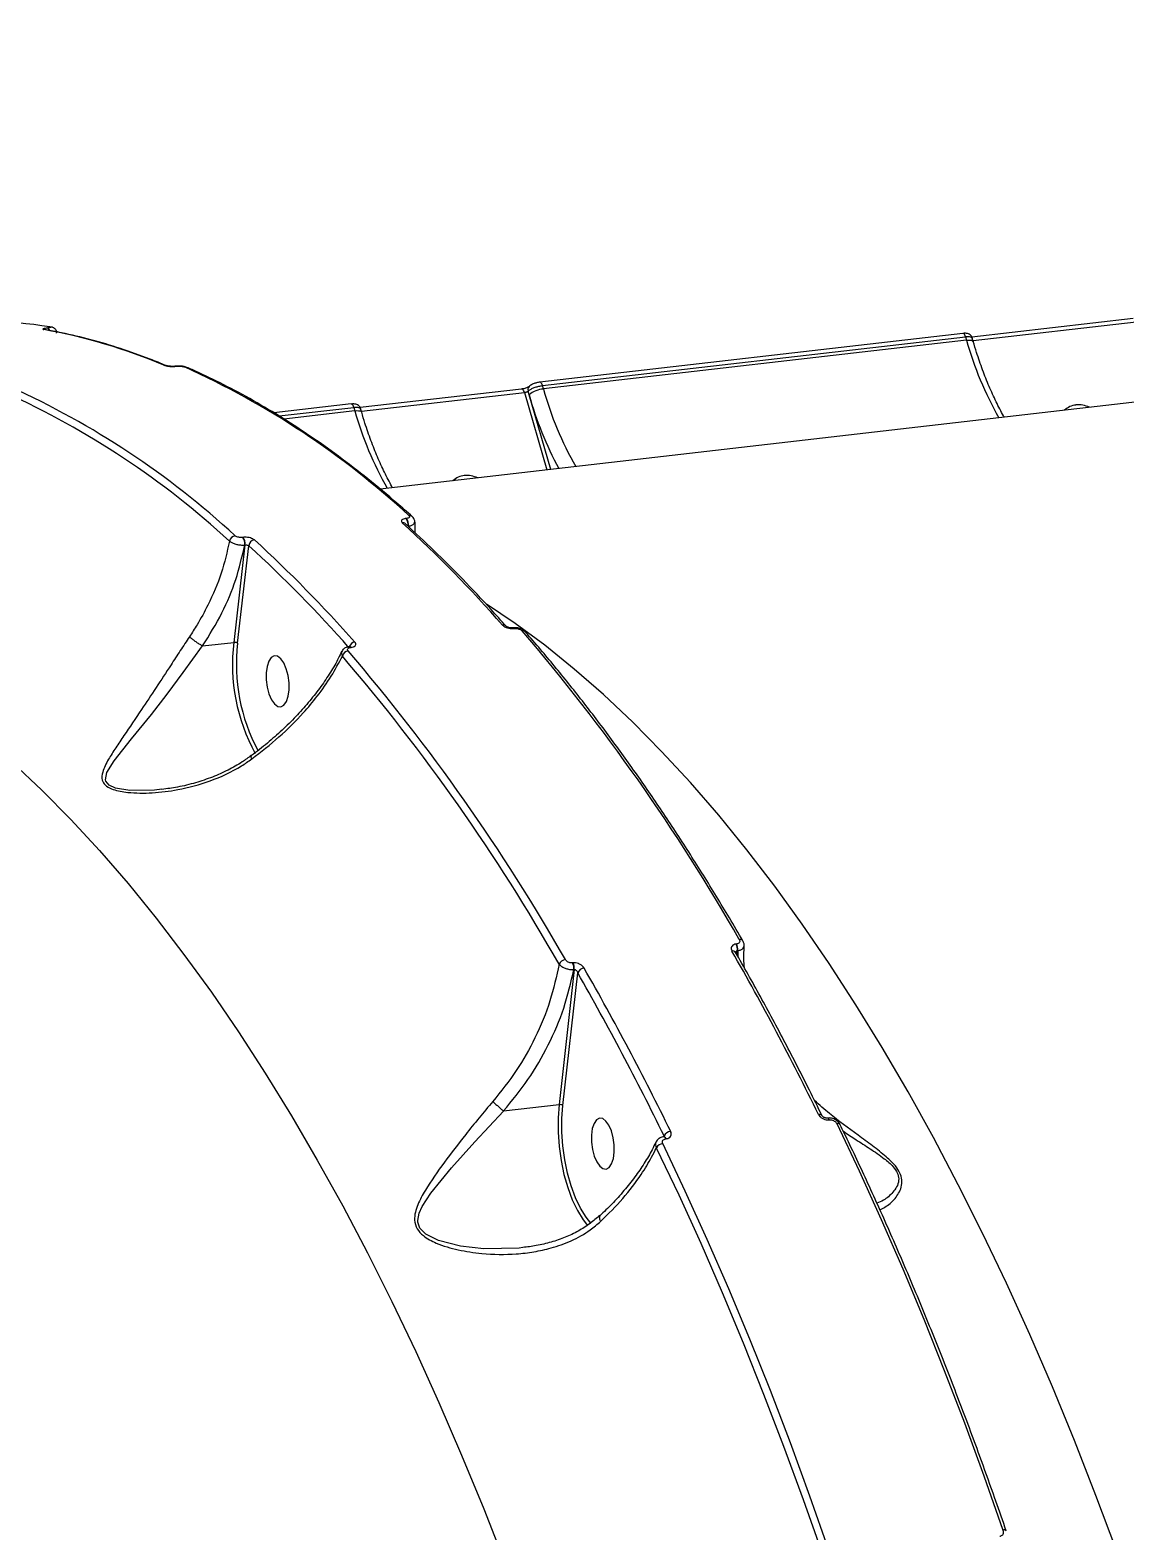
# Model space of a CAD drawing. Header units: millimetres. Extents: x -7447 to 8662, y -5576 to 6370.
# Drawn here: x 2787.5 to 2979.5, y -1763.7 to -1500.7 of the extents above; entities that cross this region are included whole.
import ezdxf

# ---------------------------------------------------------------- set-up
doc = ezdxf.new("R2010")
doc.units = ezdxf.units.MM
doc.layers.add('DiKom', color=7, linetype='Continuous')
doc.layers.add('DIKOM_ОБЪЕКТ', color=7, linetype='Continuous')
doc.styles.add('style1', font='arial.ttf', dxfattribs={"width": 0.8})
doc.dimstyles.new('1-50', dxfattribs={"dimtxt": 300, "dimasz": 200, "dimexe": 100, "dimexo": 0, "dimgap": 100, "dimtad": 1, "dimdec": 0, "dimtxsty": 'style1', "dimcen": 0, "dimclrd": 7, "dimclre": 7, "dimadec": 1, "dimazin": 2, "dimtfac": 1, "dimtdec": 0, "dimtmove": 1, "dimatfit": 3, "dimfxl": 0, "dimlwd": 25, "dimlwe": 18, "dimarcsym": 0})

# ---------------------------------------------------------------- blocks, each defined once
blk = doc.blocks.new('*D10')
at = {"color": 7, "linetype": 'Continuous', "lineweight": 18, "transparency": 16777216}
for p, q in [((-5489.75, 240.8), (-5489.75, 4573.49)), ((4778.18, -2126.78), (4778.18, 4573.49))]:
    blk.add_line(p, q, dxfattribs=at)
at = {"color": 7, "linetype": 'Continuous', "lineweight": 25, "transparency": 16777216}
blk.add_line((4578.18, 4473.49), (-5289.75, 4473.49), dxfattribs=at)
at = {"color": 7, "linetype": 'Continuous', "transparency": 16777216}
for points in [[(-5289.75, 4506.82), (-5289.75, 4440.16), (-5489.75, 4473.49)], [(4578.18, 4506.82), (4578.18, 4440.16), (4778.18, 4473.49)]]:
    blk.add_solid(points, dxfattribs=at)
at = {"layer": 'Defpoints', "color": 0, "linetype": 'Continuous', "transparency": 16777216}
for p in [(-5489.75, 4473.49), (-5489.75, 240.8), (4778.18, -2126.78)]:
    blk.add_point(p, dxfattribs=at)
at = {"color": 0, "linetype": 'Continuous', "lineweight": 15, "transparency": 16777216, "insert": (-777.31, 4726.76), "char_height": 300, "attachment_point": 5, "style": 'style1'}
blk.add_mtext('10300', dxfattribs=at)
blk = doc.blocks.new('*D11')
at = {"color": 7, "linetype": 'Continuous', "lineweight": 18, "transparency": 16777216}
for p, q in [((2045.4, 3512.26), (7772.09, 3512.26)), ((-1858.48, -4091.08), (7772.09, -4091.08))]:
    blk.add_line(p, q, dxfattribs=at)
at = {"color": 7, "linetype": 'Continuous', "lineweight": 25, "transparency": 16777216}
blk.add_line((7672.09, -3891.08), (7672.09, 3312.26), dxfattribs=at)
at = {"color": 7, "linetype": 'Continuous', "transparency": 16777216}
for points in [[(7638.76, 3312.26), (7705.42, 3312.26), (7672.09, 3512.26)], [(7638.76, -3891.08), (7705.42, -3891.08), (7672.09, -4091.08)]]:
    blk.add_solid(points, dxfattribs=at)
at = {"layer": 'Defpoints', "color": 0, "linetype": 'Continuous', "transparency": 16777216}
for p in [(2045.4, 3512.26), (7672.09, 3512.26), (-1858.48, -4091.08)]:
    blk.add_point(p, dxfattribs=at)
at = {"color": 0, "linetype": 'Continuous', "lineweight": 15, "transparency": 16777216, "insert": (7418.92, 3.22), "char_height": 300, "attachment_point": 5, "rotation": 90, "style": 'style1'}
blk.add_mtext('7600', dxfattribs=at)
blk = doc.blocks.new('*D12')
at = {"layer": 'Defpoints', "color": 0, "transparency": 16777216}
for p in [(-7446.93, 5919.72), (-7446.93, 736.93), (6905.53, -2412.68)]:
    blk.add_point(p, dxfattribs=at)
at = {"layer": 'DiKom', "color": 7, "lineweight": 18, "transparency": 16777216}
for p, q in [((-7446.93, 736.93), (-7446.93, 6019.72)), ((6905.53, -2412.68), (6905.53, 6019.72))]:
    blk.add_line(p, q, dxfattribs=at)
at = {"layer": 'DiKom', "color": 7, "lineweight": 25, "transparency": 16777216}
blk.add_line((6705.53, 5919.72), (-7246.93, 5919.72), dxfattribs=at)
at = {"layer": 'DiKom', "color": 7, "transparency": 16777216}
for points in [[(-7246.93, 5953.05), (-7246.93, 5886.39), (-7446.93, 5919.72)], [(6705.53, 5953.05), (6705.53, 5886.39), (6905.53, 5919.72)]]:
    blk.add_solid(points, dxfattribs=at)
at = {"layer": 'DiKom', "color": 0, "transparency": 16777216, "insert": (-918.31, 6173), "char_height": 300, "attachment_point": 5, "style": 'style1'}
blk.add_mtext('14300', dxfattribs=at)
blk = doc.blocks.new('*D13')
at = {"layer": 'Defpoints', "color": 0, "transparency": 16777216}
for p in [(2049.72, 5594.27), (-1141.86, -5576.35), (8561.69, -5576.35)]:
    blk.add_point(p, dxfattribs=at)
at = {"layer": 'DiKom', "color": 7, "lineweight": 18, "transparency": 16777216}
for p, q in [((2049.72, 5594.27), (8661.69, 5594.27)), ((-1141.86, -5576.35), (8661.69, -5576.35))]:
    blk.add_line(p, q, dxfattribs=at)
at = {"layer": 'DiKom', "color": 7, "lineweight": 25, "transparency": 16777216}
blk.add_line((8561.69, 5394.27), (8561.69, -5376.35), dxfattribs=at)
at = {"layer": 'DiKom', "color": 7, "transparency": 16777216}
for points in [[(8528.35, 5394.27), (8595.02, 5394.27), (8561.69, 5594.27)], [(8528.35, -5376.35), (8595.02, -5376.35), (8561.69, -5576.35)]]:
    blk.add_solid(points, dxfattribs=at)
at = {"layer": 'DiKom', "color": 0, "transparency": 16777216, "insert": (8308.52, 8.96), "char_height": 300, "attachment_point": 5, "rotation": 90, "style": 'style1'}
blk.add_mtext('11200', dxfattribs=at)

msp = doc.modelspace()

# ---------------------------------------------------------------- linework, layer by layer
at = {"layer": 'DIKOM_ОБЪЕКТ', "color": 7, "linetype": 'Continuous', "lineweight": 15}
for p, q in [((3139.99, -1547.6), (2848.9, -1581.19)), ((2980.91, -1551.27), (2952.61, -1554.54)), ((2790.59, -1552.96), (2790.56, -1552.96)), ((2951.02, -1553.9), (2876.87, -1562.46)), ((2952.82, -1555.16), (2981.39, -1551.86)), ((2877.35, -1563.04), (2951.5, -1554.49)), ((2951.68, -1555.08), (2877.52, -1563.64)), ((2951.5, -1554.49), (2951.68, -1555.08)), ((2952.87, -1555.34), (2952.69, -1554.72)), ((2813.11, -1559.64), (2813.02, -1559.65)), ((2813.13, -1559.67), (2813.22, -1559.66)), ((2873.7, -1563.65), (2845.39, -1566.91)), ((2845.6, -1567.53), (2874.18, -1564.23)), ((2874.18, -1564.23), (2878.13, -1577.82)), ((2875.01, -1564.66), (2874.82, -1564.03)), ((2878.81, -1577.74), (2875.01, -1564.66)), ((2877.52, -1563.64), (2877.35, -1563.04)), ((2843.81, -1566.27), (2830.28, -1567.83)), ((2831.19, -1568.37), (2844.29, -1566.86)), ((2844.29, -1566.86), (2844.46, -1567.46)), ((2845.66, -1567.71), (2845.48, -1567.09)), ((2844.46, -1567.46), (2832.01, -1568.9)), ((2853.5, -1586.33), (2853.45, -1586.34)), ((2853.79, -1587.67), (2853.84, -1587.67)), ((2855.01, -1588.82), (2855.04, -1586.96)), ((2825.2, -1590.97), (2823.25, -1608.03)), ((2824.86, -1589.64), (2824.81, -1589.64)), ((2825.15, -1590.98), (2825.2, -1590.97)), ((2823.91, -1608.19), (2825.87, -1591.1)), ((2872.2, -1605.49), (2872.13, -1605.49)), ((2872.38, -1605.62), (2872.45, -1605.61)), ((2817.78, -1608.66), (2823.25, -1608.03)), ((2843.54, -1608.79), (2843.47, -1608.8)), ((2843.72, -1608.93), (2843.79, -1608.92)), ((2911.37, -1660.89), (2911.29, -1660.9)), ((2911.43, -1662.75), (2911.5, -1662.06)), ((2911.5, -1662.06), (2911.57, -1662.05)), ((2911.57, -1662.05), (2911.62, -1663.09)), ((2882.7, -1664.2), (2882.63, -1664.21)), ((2882.91, -1665.36), (2880.26, -1689.02)), ((2880.92, -1689.18), (2883.53, -1665.94)), ((2882.84, -1665.36), (2882.91, -1665.36)), ((2870.53, -1690.14), (2880.26, -1689.02)), ((2927.29, -1691.37), (2927.24, -1691.38)), ((2927.62, -1691.71), (2927.67, -1691.71)), ((2898.66, -1694.51), (2898.6, -1694.69)), ((2898.65, -1694.68), (2898.6, -1694.69)), ((2898.98, -1695.02), (2899.03, -1695.01))]:
    msp.add_line(p, q, dxfattribs=at)
at = {"layer": 'DIKOM_ОБЪЕКТ', "color": 7, "linetype": 'Continuous', "lineweight": 15, "flags": 128}
for points in [[(2790.17, -1553.24), (2790.12, -1553.24), (2789.94, -1553.24)], [(2951.5, -1554.49), (2951.44, -1554.32), (2951.38, -1554.18), (2951.3, -1554.06), (2951.22, -1553.97), (2951.13, -1553.92), (2951.05, -1553.9), (2951.02, -1553.9)], [(2951.68, -1555.08), (2952.01, -1555.06), (2952.3, -1555.07), (2952.55, -1555.11), (2952.73, -1555.18), (2952.84, -1555.27), (2952.87, -1555.34)], [(2874.18, -1564.23), (2874.12, -1564.07), (2874.05, -1563.92), (2873.98, -1563.8), (2873.89, -1563.72), (2873.81, -1563.66), (2873.72, -1563.64), (2873.7, -1563.65)], [(2877.35, -1563.04), (2877.29, -1562.88), (2877.22, -1562.73), (2877.14, -1562.62), (2877.06, -1562.53), (2876.98, -1562.47), (2876.89, -1562.46), (2876.86, -1562.46)], [(2844.29, -1566.86), (2844.23, -1566.69), (2844.16, -1566.55), (2844.09, -1566.43), (2844, -1566.34), (2843.92, -1566.29), (2843.83, -1566.27), (2843.81, -1566.27)], [(2844.46, -1567.46), (2844.8, -1567.43), (2845.09, -1567.44), (2845.33, -1567.48), (2845.51, -1567.55), (2845.62, -1567.65), (2845.66, -1567.71)], [(2978.01, -1767.3), (2974.36, -1757.5), (2970.6, -1747.9), (2966.73, -1738.49), (2962.76, -1729.3), (2958.68, -1720.33), (2954.51, -1711.58), (2950.24, -1703.07), (2945.88, -1694.81), (2941.43, -1686.79), (2936.9, -1679.04), (2932.3, -1671.55), (2927.62, -1664.33), (2922.87, -1657.4), (2918.06, -1650.75), (2913.18, -1644.39), (2908.25, -1638.33), (2903.27, -1632.58), (2898.24, -1627.13), (2893.17, -1622), (2888.07, -1617.19), (2882.93, -1612.71), (2877.76, -1608.55), (2872.57, -1604.72), (2867.55, -1601.35)], [(2810.62, -1633.77), (2809.34, -1633.95), (2804.99, -1633.99), (2802.49, -1633.57), (2801.4, -1633.08), (2800.82, -1632.38), (2800.82, -1632.37), (2800.75, -1632.13), (2800.99, -1630.85), (2802.27, -1628.79), (2805.31, -1624.94), (2808.8, -1620.66), (2811.56, -1617.1), (2814.39, -1613.3), (2816.08, -1610.98), (2817.78, -1608.66), (2817.78, -1608.66), (2817.78, -1608.66)], [(2829.07, -1612.24), (2828.91, -1613.37), (2828.92, -1614.62), (2829.09, -1615.89), (2829.4, -1617.07), (2829.84, -1618.08), (2830.37, -1618.83), (2830.94, -1619.25), (2831.51, -1619.32), (2832.03, -1619.03), (2832.46, -1618.4), (2832.77, -1617.49), (2832.92, -1616.36), (2832.92, -1615.11), (2832.75, -1613.84), (2832.43, -1612.66), (2831.99, -1611.65), (2831.47, -1610.9), (2830.9, -1610.48), (2830.33, -1610.41), (2829.81, -1610.7), (2829.38, -1611.33), (2829.07, -1612.24)], [(2784.52, -1629.14), (2789.62, -1633.95), (2794.69, -1639.08), (2799.72, -1644.53), (2804.7, -1650.28), (2809.63, -1656.34), (2814.51, -1662.7), (2819.32, -1669.35), (2824.07, -1676.28), (2828.75, -1683.5), (2833.35, -1690.99), (2837.88, -1698.74), (2842.33, -1706.76), (2846.69, -1715.02), (2850.95, -1723.53), (2855.13, -1732.28), (2859.21, -1741.25), (2863.18, -1750.44), (2867.05, -1759.85), (2870.81, -1769.45)], [(2873.9, -1714.04), (2873.26, -1714.16), (2867.07, -1714.27), (2863.01, -1713.83), (2859.11, -1712.82), (2856.89, -1711.71), (2855.88, -1710.66), (2855.53, -1709.6), (2855.51, -1709.31), (2855.74, -1708.07), (2856.28, -1706.87), (2857.8, -1704.54), (2861.41, -1700.08), (2865.49, -1695.53), (2867.98, -1692.84), (2870.53, -1690.15), (2870.53, -1690.14), (2870.53, -1690.14)], [(2880.26, -1689.02), (2880.09, -1691.37), (2880.09, -1693.83), (2880.27, -1696.34), (2880.62, -1698.83), (2881.12, -1701.26), (2881.78, -1703.57), (2882.57, -1705.69), (2883.47, -1707.58), (2884.47, -1709.21), (2885.25, -1710.2)], [(2885.85, -1709.82), (2885.01, -1708.75), (2884.04, -1707.18), (2883.16, -1705.34), (2882.4, -1703.28), (2881.76, -1701.05), (2881.27, -1698.7), (2880.94, -1696.27), (2880.77, -1693.84), (2880.76, -1691.46), (2880.92, -1689.18)], [(2886.08, -1693.23), (2885.92, -1694.36), (2885.93, -1695.61), (2886.1, -1696.88), (2886.41, -1698.07), (2886.85, -1699.07), (2887.38, -1699.82), (2887.95, -1700.25), (2888.52, -1700.32), (2889.04, -1700.03), (2889.47, -1699.4), (2889.78, -1698.48), (2889.93, -1697.35), (2889.93, -1696.1), (2889.76, -1694.84), (2889.44, -1693.65), (2889, -1692.64), (2888.48, -1691.9), (2887.91, -1691.47), (2887.34, -1691.4), (2886.82, -1691.69), (2886.39, -1692.32), (2886.08, -1693.23)], [(2928.93, -1692.35), (2932.86, -1700.65), (2936.72, -1709.13), (2940.5, -1717.79), (2944.18, -1726.62), (2947.79, -1735.62), (2951.3, -1744.79), (2954.72, -1754.1), (2958.04, -1763.57)], [(2927.55, -1767.09), (2924.23, -1757.62), (2920.81, -1748.3), (2917.3, -1739.14), (2913.7, -1730.14), (2910.01, -1721.31), (2906.24, -1712.65), (2902.38, -1704.17), (2898.44, -1695.87)], [(2897.3, -1696.58), (2901.23, -1704.86), (2905.08, -1713.32), (2908.85, -1721.97), (2912.53, -1730.78), (2916.12, -1739.76), (2919.62, -1748.9), (2923.04, -1758.2), (2926.35, -1767.64)], [(2958.65, -1763.73), (2958.62, -1763.68), (2958.56, -1763.63), (2958.46, -1763.59), (2958.34, -1763.56), (2958.2, -1763.56), (2958.04, -1763.57)]]:
    msp.add_lwpolyline(points, dxfattribs=at)
at = {"layer": 'DIKOM_ОБЪЕКТ', "color": 7, "linetype": 'Continuous', "lineweight": 15}
for centre, radius, start, end in [((2777.76, -1634.27), 82.57, 80.7592, 96.4834), ((2772.67, -1649.94), 98.24, 67.0651, 79.874), ((2790.31, -1553.55), 0.637, 15.3921, 66.986), ((2790.34, -1553.55), 0.643, 14.8259, 66.8674), ((3008.51, -1539.29), 58.99, 195.5314, 209.8793), ((2811.04, -1560.25), 0.784, 66.8856, 96.868), ((2813.04, -1559.87), 0.218, 66.1801, 95.692), ((2813.13, -1559.85), 0.212, 65.8298, 95.7406), ((2753.37, -1695.05), 148.48, 47.359, 65.6442), ((2814.7, -1560.56), 0.778, 66.6576, 96.9563), ((2722.13, -1699.29), 148.16, 47.3597, 65.6435), ((2722.89, -1698.57), 148.48, 47.3592, 65.6441), ((2875.61, -1563.78), 0.822, 136.7281, 197.4237), ((2877.9, -1568.19), 4.56, 94.7636, 129.3758), ((2936.23, -1547.53), 63.58, 195.6348, 208.2099), ((2934.37, -1547.84), 59.01, 195.5343, 209.8765), ((2971.2, -1569.83), 3.4, 95.6852, 133.1351), ((2971.31, -1570.96), 4.54, 65.0933, 95.7356), ((2901.32, -1551.65), 59.01, 195.5343, 209.8764), ((2863.96, -1582.14), 3.34, 95.3068, 133.5198), ((2864.12, -1583.23), 4.43, 64.7048, 96.1198), ((2854.06, -1586.55), 0.728, 49.1182, 98.1825), ((2852.87, -1587.81), 0.725, 48.9227, 98.2845), ((2698.1, -1756.61), 229.47, 41.3493, 47.6228), ((2852.07, -1587.41), 1.74, 351.2166, 37.9259), ((2852.12, -1587.4), 1.74, 351.2169, 37.9065), ((2823.65, -1590.51), 1.17, 98.7422, 169.8225), ((2823.43, -1590.71), 1.74, 351.2151, 37.9274), ((2823.48, -1590.71), 1.74, 351.2154, 37.908), ((2827.03, -1591.24), 1.17, 98.6218, 173.0461), ((2672.19, -1759.6), 229.47, 41.3493, 47.6228), ((2671.62, -1760.16), 228.86, 41.3483, 47.6236), ((2870.48, -1605.69), 0.694, 43.0756, 99.3669), ((2872.14, -1605.79), 0.296, 34.8546, 91.281), ((2872.21, -1605.78), 0.298, 34.9757, 90.2961), ((2610.06, -1832.08), 347.35, 29.6772, 40.6049), ((2873.88, -1606.7), 0.693, 43.3961, 99.4179), ((2855.42, -1611.94), 32.41, 173.0592, 208.6742), ((2855.42, -1611.93), 31.73, 173.2259, 208.3826), ((2844.63, -1609.22), 1.24, 98.2927, 160.1197), ((2843.48, -1609.1), 0.296, 34.7451, 90.7254), ((2843.55, -1609.09), 0.295, 34.7157, 91.6397), ((2843.46, -1610.75), 1.23, 98.1146, 165.192), ((2579.15, -1836), 346.57, 29.677, 40.6051), ((2579.58, -1835.59), 347.34, 29.6769, 40.6048), ((2910.7, -1662.73), 0.63, 37.1877, 102.4543), ((2909.5, -1661.83), 2.02, 353.4492, 27.1836), ((2909.57, -1661.82), 2.02, 353.4171, 27.1938), ((2911.99, -1660.7), 0.611, 36.2805, 103.6146), ((2881.52, -1665.02), 1.4, 96.7112, 154.2839), ((2880.83, -1665.13), 2.03, 353.4762, 27.1347), ((2880.9, -1665.13), 2.03, 353.4762, 27.1347), ((2482.73, -1907.09), 493, 26.0282, 29.7949), ((2884.8, -1666.48), 1.38, 96.2547, 157.0606), ((2456.84, -1910.27), 491.69, 26.0278, 29.7955), ((2457.3, -1909.83), 492.46, 26.0262, 29.797), ((2880.39, -1689.94), 0.926, 54.9662, 98.3376), ((2925.89, -1691.31), 0.578, 34.9363, 105.9927), ((2927.18, -1691.83), 0.457, 15.4402, 82.878), ((2927.22, -1691.83), 0.46, 15.5162, 81.8857), ((2929.08, -1692.91), 0.583, 35.3615, 105.6467), ((2898.61, -1697.39), 1.53, 96.1132, 148.0741), ((2898.54, -1695.14), 0.459, 15.5305, 82.3144), ((2898.59, -1695.13), 0.456, 15.3335, 83.0179), ((2899.97, -1695.22), 1.49, 95.6274, 151.3953)]:
    msp.add_arc(centre, radius, start, end, dxfattribs=at)
for points, knots in [([(2790.56, -1552.96), (2790.5, -1552.97), (2790.28, -1553), (2789.98, -1553.05), (2789.77, -1553.12), (2789.73, -1553.19), (2789.87, -1553.22), (2789.94, -1553.24)], [0, 0, 0, 0, 0.093159, 0.303877, 0.530219, 0.765177, 1, 1, 1, 1]), ([(2790.17, -1553.24), (2790.17, -1553.24), (2790.16, -1553.24), (2790.17, -1553.24), (2790.17, -1553.24)], [0, 0, 0, 0, 0.075926, 1, 1, 1, 1]), ([(2811.34, -1559.53), (2810.43, -1559.15), (2807.78, -1558.07), (2803.4, -1556.52), (2798.21, -1554.97), (2793.8, -1553.91), (2791.12, -1553.42), (2790.17, -1553.24)], [0, 0, 0, 0, 0.129317, 0.374432, 0.619451, 0.864334, 1, 1, 1, 1]), ([(2791.02, -1552.77), (2791.07, -1552.78), (2791.16, -1552.8), (2791.14, -1552.85), (2790.99, -1552.9), (2790.78, -1552.93), (2790.64, -1552.95), (2790.59, -1552.96)], [0, 0, 0, 0, 0.233666, 0.467303, 0.695564, 0.908719, 1, 1, 1, 1]), ([(2792.18, -1553.87), (2792.19, -1553.81), (2792.21, -1553.64), (2792.11, -1553.36), (2791.94, -1553.11), (2791.73, -1552.95), (2791.53, -1552.85), (2791.35, -1552.79), (2791.25, -1552.78), (2791.19, -1552.77)], [0, 0, 0, 0, 0.091021, 0.301735, 0.470818, 0.616656, 0.74608, 0.870846, 1, 1, 1, 1]), ([(2952.67, -1554.73), (2952.66, -1554.68), (2952.63, -1554.5), (2952.44, -1554.26), (2952.17, -1554.05), (2951.84, -1553.92), (2951.48, -1553.86), (2951.18, -1553.89), (2951.02, -1553.91)], [0, 0, 0, 0, 0.066951, 0.25075, 0.411804, 0.568479, 0.764207, 1, 1, 1, 1]), ([(2951.5, -1554.49), (2951.63, -1554.47), (2951.95, -1554.45), (2952.36, -1554.48), (2952.63, -1554.58), (2952.65, -1554.69), (2952.66, -1554.73)], [0, 0, 0, 0, 0.202721, 0.512036, 0.821554, 1, 1, 1, 1]), ([(2958.31, -1568.57), (2958.26, -1568.49), (2957.77, -1567.65), (2956.86, -1565.89), (2955.63, -1563.21), (2954.48, -1560.32), (2953.57, -1557.67), (2953.06, -1555.97), (2952.87, -1555.34)], [0, 0, 0, 0, 0.021432, 0.233386, 0.445897, 0.658984, 0.872559, 1, 1, 1, 1]), ([(2810.95, -1559.47), (2810.97, -1559.48), (2811.08, -1559.53), (2811.35, -1559.6), (2811.8, -1559.67), (2812.26, -1559.7), (2812.72, -1559.71), (2812.99, -1559.68), (2813.13, -1559.67)], [0, 0, 0, 0, 0.039256, 0.287275, 0.495241, 0.671022, 0.835323, 1, 1, 1, 1]), ([(2813.02, -1559.65), (2812.94, -1559.66), (2812.78, -1559.68), (2812.48, -1559.68), (2812.13, -1559.67), (2811.77, -1559.63), (2811.5, -1559.58), (2811.36, -1559.53), (2811.35, -1559.53), (2811.35, -1559.53)], [0, 0, 0, 0, 0.109078, 0.238489, 0.392552, 0.578125, 0.796703, 0.96309, 1, 1, 1, 1]), ([(2815, -1559.86), (2814.91, -1559.82), (2814.64, -1559.71), (2814.18, -1559.64), (2813.6, -1559.6), (2813.27, -1559.63), (2813.11, -1559.64)], [0, 0, 0, 0, 0.188037, 0.527124, 0.768941, 1, 1, 1, 1]), ([(2813.22, -1559.66), (2813.31, -1559.65), (2813.48, -1559.64), (2813.78, -1559.64), (2814.07, -1559.66), (2814.35, -1559.71), (2814.52, -1559.76), (2814.59, -1559.79), (2814.6, -1559.79)], [0, 0, 0, 0, 0.167402, 0.334417, 0.50915, 0.713101, 0.957792, 1, 1, 1, 1]), ([(2854.53, -1586), (2853.64, -1585.21), (2851.04, -1582.92), (2846.73, -1579.34), (2841.59, -1575.38), (2836.42, -1571.71), (2831.24, -1568.35), (2826.05, -1565.28), (2820.94, -1562.58), (2817.26, -1560.83), (2815.31, -1559.98), (2815.01, -1559.85)], [0, 0, 0, 0, 0.068834, 0.199642, 0.330445, 0.461228, 0.59199, 0.72272, 0.853412, 0.977122, 1, 1, 1, 1]), ([(2875.02, -1563.21), (2875.01, -1563.21), (2875, -1563.22), (2874.93, -1563.27), (2874.78, -1563.35), (2874.54, -1563.45), (2874.23, -1563.55), (2873.92, -1563.62), (2873.76, -1563.64), (2873.71, -1563.64)], [0, 0, 0, 0, 0.086999, 0.192868, 0.320149, 0.488353, 0.67596, 0.880525, 1, 1, 1, 1]), ([(2874.18, -1564.23), (2874.23, -1564.22), (2874.34, -1564.21), (2874.5, -1564.17), (2874.65, -1564.12), (2874.76, -1564.07), (2874.8, -1564.04), (2874.82, -1564.03)], [0, 0, 0, 0, 0.213909, 0.428202, 0.642861, 0.857908, 1, 1, 1, 1]), ([(2874.82, -1564.03), (2874.88, -1563.97), (2875.04, -1563.82), (2875.47, -1563.58), (2876.06, -1563.33), (2876.72, -1563.14), (2877.14, -1563.08), (2877.35, -1563.04)], [0, 0, 0, 0, 0.141689, 0.356425, 0.570957, 0.7855, 1, 1, 1, 1]), ([(2876.86, -1562.46), (2876.83, -1562.46), (2876.6, -1562.48), (2876.15, -1562.59), (2875.55, -1562.83), (2875.17, -1563.02), (2875.02, -1563.21), (2875.01, -1563.22)], [0, 0, 0, 0, 0.056828, 0.333806, 0.627888, 0.978736, 1, 1, 1, 1]), ([(2845.46, -1567.1), (2845.45, -1567.05), (2845.42, -1566.88), (2845.23, -1566.63), (2844.95, -1566.42), (2844.63, -1566.3), (2844.26, -1566.24), (2843.97, -1566.27), (2843.8, -1566.28)], [0, 0, 0, 0, 0.06695, 0.250695, 0.411785, 0.568398, 0.76421, 1, 1, 1, 1]), ([(2844.29, -1566.86), (2844.42, -1566.85), (2844.74, -1566.82), (2845.15, -1566.86), (2845.42, -1566.95), (2845.44, -1567.06), (2845.45, -1567.1)], [0, 0, 0, 0, 0.202685, 0.512041, 0.821536, 1, 1, 1, 1]), ([(2851.09, -1580.94), (2851.05, -1580.86), (2850.55, -1580.02), (2849.65, -1578.27), (2848.41, -1575.58), (2847.27, -1572.69), (2846.35, -1570.05), (2845.85, -1568.35), (2845.66, -1567.71)], [0, 0, 0, 0, 0.021437, 0.233391, 0.445899, 0.658985, 0.872559, 1, 1, 1, 1]), ([(2853.95, -1585.83), (2853.99, -1585.88), (2854.07, -1585.97), (2854.05, -1586.11), (2853.92, -1586.22), (2853.72, -1586.3), (2853.56, -1586.32), (2853.5, -1586.33)], [0, 0, 0, 0, 0.214279, 0.42844, 0.642996, 0.857757, 1, 1, 1, 1]), ([(2853.45, -1586.34), (2853.35, -1586.35), (2853.11, -1586.39), (2852.81, -1586.5), (2852.62, -1586.68), (2852.59, -1586.88), (2852.71, -1587.02), (2852.77, -1587.09)], [0, 0, 0, 0, 0.140822, 0.355291, 0.570007, 0.784957, 1, 1, 1, 1]), ([(2870.98, -1605.21), (2870.11, -1604.24), (2867.59, -1601.41), (2863.38, -1596.94), (2858.37, -1591.91), (2855.01, -1588.8), (2853.35, -1587.26)], [0, 0, 0, 0, 0.149887, 0.434798, 0.719719, 1, 1, 1, 1]), ([(2853.84, -1587.67), (2853.97, -1587.65), (2854.3, -1587.58), (2854.69, -1587.41), (2854.94, -1587.18), (2854.94, -1587.02), (2854.94, -1586.96)], [0, 0, 0, 0, 0.200007, 0.501781, 0.80292, 1, 1, 1, 1]), ([(2854.96, -1586.98), (2854.96, -1586.97), (2854.99, -1586.81), (2854.9, -1586.51), (2854.74, -1586.2), (2854.58, -1586.06), (2854.52, -1586.01)], [0, 0, 0, 0, 0.039775, 0.437019, 0.782122, 1, 1, 1, 1]), ([(2822.49, -1590.3), (2822.06, -1592.17), (2821.2, -1595.95), (2819.1, -1600.86), (2817.1, -1604.55), (2815.92, -1606.35), (2815.47, -1607.04)], [0, 0, 0, 0, 0.324707, 0.657481, 0.868997, 1, 1, 1, 1]), ([(2817.78, -1608.66), (2818.97, -1606.75), (2821.28, -1603), (2823.77, -1597.01), (2824.69, -1593.01), (2825.15, -1590.98)], [0, 0, 0, 0, 0.340318, 0.666046, 1, 1, 1, 1]), ([(2822.49, -1590.3), (2822.61, -1590.39), (2822.85, -1590.57), (2823.42, -1590.79), (2824.07, -1590.94), (2824.67, -1591), (2825.02, -1590.99), (2825.15, -1590.98)], [0, 0, 0, 0, 0.214272, 0.428309, 0.642762, 0.857593, 1, 1, 1, 1]), ([(2824.81, -1589.64), (2824.74, -1589.65), (2824.57, -1589.66), (2824.26, -1589.65), (2823.93, -1589.58), (2823.65, -1589.48), (2823.53, -1589.39), (2823.47, -1589.35)], [0, 0, 0, 0, 0.142238, 0.357037, 0.571489, 0.785671, 1, 1, 1, 1]), ([(2826.86, -1590.08), (2826.77, -1590.02), (2826.59, -1589.88), (2826.16, -1589.73), (2825.67, -1589.64), (2825.22, -1589.61), (2824.96, -1589.63), (2824.86, -1589.64)], [0, 0, 0, 0, 0.215054, 0.429983, 0.64469, 0.859281, 1, 1, 1, 1]), ([(2825.2, -1590.97), (2825.24, -1590.97), (2825.32, -1590.96), (2825.48, -1590.97), (2825.64, -1591), (2825.78, -1591.04), (2825.84, -1591.08), (2825.87, -1591.1)], [0, 0, 0, 0, 0.140691, 0.355356, 0.569924, 0.784875, 1, 1, 1, 1]), ([(2870.37, -1605.01), (2870.44, -1605.07), (2870.59, -1605.22), (2870.96, -1605.42), (2871.43, -1605.57), (2871.92, -1605.65), (2872.23, -1605.63), (2872.38, -1605.62)], [0, 0, 0, 0, 0.174169, 0.389548, 0.595782, 0.797855, 1, 1, 1, 1]), ([(2872.13, -1605.49), (2872.13, -1605.49), (2872.08, -1605.5), (2871.94, -1605.51), (2871.72, -1605.49), (2871.46, -1605.44), (2871.22, -1605.36), (2871.06, -1605.28), (2870.99, -1605.22), (2870.99, -1605.22), (2870.99, -1605.22)], [0, 0, 0, 0, 0.003457, 0.136256, 0.275237, 0.435543, 0.60853, 0.781943, 0.920358, 1, 1, 1, 1]), ([(2874.38, -1606.23), (2874.3, -1606.15), (2874.09, -1605.91), (2873.57, -1605.65), (2872.88, -1605.45), (2872.42, -1605.48), (2872.21, -1605.5)], [0, 0, 0, 0, 0.15112, 0.423836, 0.741023, 1, 1, 1, 1]), ([(2872.45, -1605.61), (2872.55, -1605.61), (2872.75, -1605.6), (2873.08, -1605.65), (2873.38, -1605.74), (2873.62, -1605.87), (2873.72, -1605.97), (2873.77, -1606.01)], [0, 0, 0, 0, 0.203893, 0.408006, 0.613465, 0.826521, 1, 1, 1, 1]), ([(2912.48, -1660.34), (2911.69, -1658.99), (2909.41, -1655.09), (2905.58, -1648.81), (2900.97, -1641.58), (2896.3, -1634.6), (2891.56, -1627.87), (2886.77, -1621.39), (2881.92, -1615.18), (2877.79, -1610.15), (2875.26, -1607.24), (2874.39, -1606.22)], [0, 0, 0, 0, 0.065274, 0.189342, 0.313416, 0.437496, 0.561584, 0.685677, 0.809776, 0.93388, 1, 1, 1, 1]), ([(2815.47, -1607.04), (2814.94, -1607.85), (2813.85, -1609.49), (2811.89, -1612.51), (2809.59, -1616.03), (2806.8, -1620.23), (2804.43, -1623.7), (2802.52, -1626.51), (2801.18, -1628.65), (2800.21, -1630.53), (2800.05, -1631.82), (2800.34, -1632.64), (2800.86, -1633.26), (2802.35, -1633.97), (2805.1, -1634.46), (2808.98, -1634.48), (2813.88, -1633.88), (2819.2, -1632.44), (2823.52, -1630.45), (2825.8, -1628.88), (2826.4, -1628.46)], [0, 0, 0, 0, 0.04406, 0.088957, 0.162485, 0.238206, 0.335245, 0.385264, 0.435259, 0.493552, 0.532136, 0.540209, 0.56656, 0.592741, 0.638272, 0.707602, 0.778724, 0.871005, 0.966036, 1, 1, 1, 1]), ([(2815.47, -1607.04), (2815.49, -1607.06), (2815.56, -1607.12), (2815.76, -1607.3), (2816.15, -1607.61), (2816.7, -1608), (2817.27, -1608.37), (2817.61, -1608.56), (2817.78, -1608.66)], [0, 0, 0, 0, 0.038084, 0.14919, 0.361914, 0.574591, 0.787265, 1, 1, 1, 1]), ([(2817.78, -1608.66), (2817.78, -1608.66), (2817.78, -1608.66), (2817.78, -1608.66), (2817.78, -1608.66)], [0, 0, 0, 0, 0.601434, 1, 1, 1, 1]), ([(2823.91, -1608.19), (2823.9, -1608.18), (2823.89, -1608.16), (2823.83, -1608.13), (2823.73, -1608.08), (2823.58, -1608.04), (2823.41, -1608.02), (2823.3, -1608.02), (2823.25, -1608.03)], [0, 0, 0, 0, 0.070233, 0.141393, 0.356063, 0.570665, 0.785321, 1, 1, 1, 1]), ([(2843.48, -1608.81), (2843.24, -1608.86), (2842.83, -1608.93), (2842.38, -1609.25), (2842.24, -1609.52), (2842.17, -1609.64)], [0, 0, 0, 0, 0.436365, 0.753313, 1, 1, 1, 1]), ([(2843.28, -1609.53), (2843.24, -1609.47), (2843.16, -1609.35), (2843.19, -1609.18), (2843.33, -1609.04), (2843.52, -1608.96), (2843.67, -1608.94), (2843.72, -1608.93)], [0, 0, 0, 0, 0.228874, 0.457835, 0.678595, 0.888383, 1, 1, 1, 1]), ([(2843.71, -1608.76), (2843.71, -1608.76), (2843.71, -1608.76), (2843.66, -1608.78), (2843.58, -1608.79), (2843.54, -1608.79)], [0, 0, 0, 0, 0.221208, 0.591424, 1, 1, 1, 1]), ([(2843.79, -1608.92), (2843.87, -1608.91), (2844.09, -1608.88), (2844.39, -1608.75), (2844.61, -1608.54), (2844.65, -1608.27), (2844.52, -1608.09), (2844.46, -1608)], [0, 0, 0, 0, 0.108328, 0.320456, 0.543091, 0.771578, 1, 1, 1, 1]), ([(2842.13, -1609.63), (2841.96, -1610.01), (2841.42, -1611.22), (2840.21, -1613.28), (2838.54, -1615.79), (2836.59, -1618.29), (2834.43, -1620.74), (2832.05, -1623.13), (2829.48, -1625.42), (2827.56, -1627), (2826.46, -1627.79), (2826.34, -1627.88)], [0, 0, 0, 0, 0.060902, 0.193148, 0.325583, 0.458262, 0.590914, 0.722076, 0.852804, 0.98313, 1, 1, 1, 1]), ([(2826.4, -1628.46), (2828.02, -1627.2), (2831.31, -1624.64), (2835.06, -1620.88), (2838.06, -1617.31), (2840.43, -1613.96), (2841.65, -1611.62), (2842.27, -1610.44)], [0, 0, 0, 0, 0.230869, 0.467174, 0.626569, 0.811993, 1, 1, 1, 1]), ([(2842.17, -1609.64), (2842.13, -1609.76), (2842.05, -1610.01), (2842.19, -1610.29), (2842.27, -1610.44)], [0, 0, 0, 0, 0.479142, 1, 1, 1, 1]), ([(2826.31, -1627.85), (2825.78, -1628.24), (2824.49, -1629.2), (2822.2, -1630.46), (2819.48, -1631.69), (2816.52, -1632.68), (2813.54, -1633.43), (2811.54, -1633.68), (2810.62, -1633.8)], [0, 0, 0, 0, 0.115004, 0.282904, 0.459301, 0.642635, 0.834253, 1, 1, 1, 1]), ([(2826.4, -1628.46), (2826.38, -1628.41), (2826.32, -1628.27), (2826.28, -1628.06), (2826.28, -1627.9), (2826.34, -1627.89), (2826.35, -1627.89)], [0, 0, 0, 0, 0.167298, 0.485919, 0.962609, 1, 1, 1, 1]), ([(2911.29, -1660.9), (2911.22, -1660.91), (2910.99, -1660.95), (2910.68, -1661.1), (2910.46, -1661.38), (2910.4, -1661.74), (2910.51, -1661.99), (2910.56, -1662.12)], [0, 0, 0, 0, 0.108299, 0.320394, 0.543063, 0.771511, 1, 1, 1, 1]), ([(2911.22, -1662.37), (2911.22, -1662.35), (2911.23, -1662.27), (2911.29, -1662.17), (2911.37, -1662.1), (2911.44, -1662.07), (2911.48, -1662.06), (2911.5, -1662.06)], [0, 0, 0, 0, 0.109913, 0.496722, 0.754222, 0.834598, 1, 1, 1, 1]), ([(2911.84, -1660.11), (2911.88, -1660.19), (2911.95, -1660.35), (2911.91, -1660.58), (2911.77, -1660.76), (2911.56, -1660.86), (2911.42, -1660.89), (2911.37, -1660.89)], [0, 0, 0, 0, 0.228851, 0.457807, 0.678448, 0.888317, 1, 1, 1, 1]), ([(2911.57, -1662.05), (2911.68, -1662.03), (2911.97, -1661.97), (2912.37, -1661.79), (2912.66, -1661.5), (2912.67, -1661.28), (2912.68, -1661.19)], [0, 0, 0, 0, 0.159556, 0.459564, 0.772621, 1, 1, 1, 1]), ([(2912.69, -1661.19), (2912.69, -1661.17), (2912.74, -1660.97), (2912.66, -1660.66), (2912.51, -1660.43), (2912.46, -1660.35)], [0, 0, 0, 0, 0.079692, 0.669503, 1, 1, 1, 1]), ([(2912.77, -1665.15), (2912.74, -1664.86), (2912.62, -1663.57), (2912.67, -1662.23), (2912.7, -1661.19)], [0, 0, 0, 0, 0.224969, 1, 1, 1, 1]), ([(2880.26, -1664.41), (2879.79, -1666.56), (2878.85, -1670.92), (2876.23, -1677.21), (2872.89, -1683.19), (2870.07, -1686.71), (2868.65, -1688.49)], [0, 0, 0, 0, 0.253609, 0.513974, 0.753966, 1, 1, 1, 1]), ([(2880.26, -1664.41), (2880.34, -1664.5), (2880.54, -1664.72), (2881.01, -1665.01), (2881.6, -1665.24), (2882.25, -1665.37), (2882.64, -1665.37), (2882.84, -1665.36)], [0, 0, 0, 0, 0.17006, 0.38081, 0.586693, 0.793102, 1, 1, 1, 1]), ([(2882.63, -1664.21), (2882.53, -1664.21), (2882.33, -1664.22), (2882.01, -1664.14), (2881.72, -1664), (2881.49, -1663.82), (2881.4, -1663.68), (2881.36, -1663.62)], [0, 0, 0, 0, 0.20394, 0.408008, 0.613572, 0.826551, 1, 1, 1, 1]), ([(2884.65, -1665.11), (2884.59, -1665.01), (2884.45, -1664.81), (2884.09, -1664.53), (2883.65, -1664.31), (2883.16, -1664.18), (2882.86, -1664.2), (2882.7, -1664.2)], [0, 0, 0, 0, 0.174211, 0.389589, 0.595828, 0.797921, 1, 1, 1, 1]), ([(2911.24, -1662.4), (2911.22, -1662.37), (2911.19, -1662.34), (2911.2, -1662.34), (2911.2, -1662.35)], [0, 0, 0, 0, 0.685387, 1, 1, 1, 1]), ([(2926.37, -1690.98), (2925.63, -1689.48), (2923.5, -1685.16), (2919.9, -1678.17), (2915.59, -1670.09), (2912.66, -1664.92), (2911.2, -1662.35)], [0, 0, 0, 0, 0.149888, 0.434759, 0.71965, 1, 1, 1, 1]), ([(2870.53, -1690.14), (2872, -1688.34), (2874.99, -1684.7), (2878.5, -1678.58), (2881.3, -1672.08), (2882.32, -1667.62), (2882.84, -1665.36)], [0, 0, 0, 0, 0.241972, 0.490141, 0.74178, 1, 1, 1, 1]), ([(2882.91, -1665.36), (2882.96, -1665.36), (2883.01, -1665.36), (2883.11, -1665.39), (2883.23, -1665.45), (2883.37, -1665.59), (2883.47, -1665.76), (2883.51, -1665.89), (2883.53, -1665.94)], [0, 0, 0, 0, 0.144462, 0.175507, 0.362564, 0.570925, 0.804614, 1, 1, 1, 1]), ([(2936.49, -1707.47), (2937.09, -1707.15), (2938.21, -1706.57), (2939.48, -1705.15), (2940.19, -1703.8), (2940.45, -1702.63), (2940.27, -1701.62), (2939.87, -1700.69), (2939.16, -1699.62), (2937.47, -1698), (2935.19, -1696.24), (2931.79, -1693.75), (2928.24, -1691.17), (2925.91, -1689.09), (2925.06, -1688.33)], [0, 0, 0, 0, 0.140034, 0.260401, 0.32126, 0.383587, 0.434226, 0.443875, 0.490513, 0.55409, 0.638205, 0.724552, 0.899287, 1, 1, 1, 1]), ([(2868.65, -1688.49), (2867.84, -1689.44), (2866.21, -1691.36), (2863.33, -1694.95), (2860.05, -1699.21), (2857.21, -1703.25), (2855.62, -1706.14), (2855.02, -1707.9), (2854.84, -1709.32), (2855.25, -1710.79), (2856.6, -1712.23), (2859.08, -1713.55), (2862.6, -1714.56), (2867.33, -1715.28), (2871.81, -1715.34), (2875.86, -1714.86), (2879.1, -1714.15), (2882.46, -1712.95), (2885.38, -1711.34), (2886.97, -1709.99), (2887.57, -1709.47)], [0, 0, 0, 0, 0.056353, 0.113613, 0.210372, 0.309983, 0.361981, 0.388301, 0.415337, 0.445738, 0.4741, 0.516797, 0.580234, 0.645297, 0.740562, 0.789712, 0.838846, 0.899363, 0.961361, 1, 1, 1, 1]), ([(2868.65, -1688.49), (2868.69, -1688.53), (2868.82, -1688.65), (2869.13, -1688.93), (2869.57, -1689.32), (2870.09, -1689.77), (2870.38, -1690.02), (2870.53, -1690.14)], [0, 0, 0, 0, 0.087301, 0.253566, 0.50237, 0.751165, 1, 1, 1, 1]), ([(2870.53, -1690.14), (2870.53, -1690.14), (2870.53, -1690.15), (2870.53, -1690.14), (2870.53, -1690.14), (2870.53, -1690.14)], [0, 0, 0, 0, 0.389215, 0.866935, 1, 1, 1, 1]), ([(2925.73, -1690.75), (2925.81, -1690.87), (2925.96, -1691.12), (2926.35, -1691.43), (2926.82, -1691.64), (2927.26, -1691.73), (2927.52, -1691.72), (2927.62, -1691.71)], [0, 0, 0, 0, 0.215019, 0.429948, 0.644683, 0.859219, 1, 1, 1, 1]), ([(2927.23, -1691.38), (2927.2, -1691.38), (2927.12, -1691.39), (2926.95, -1691.36), (2926.77, -1691.31), (2926.6, -1691.21), (2926.46, -1691.11), (2926.38, -1691.01), (2926.37, -1690.99), (2926.37, -1690.98)], [0, 0, 0, 0, 0.128654, 0.279453, 0.425709, 0.581663, 0.736958, 0.89201, 1, 1, 1, 1]), ([(2929.54, -1692.58), (2929.52, -1692.52), (2929.41, -1692.26), (2929.03, -1691.87), (2928.41, -1691.5), (2927.78, -1691.33), (2927.41, -1691.39), (2927.29, -1691.4)], [0, 0, 0, 0, 0.07667, 0.316337, 0.582614, 0.867962, 1, 1, 1, 1]), ([(2927.67, -1691.71), (2927.73, -1691.7), (2927.91, -1691.69), (2928.2, -1691.75), (2928.51, -1691.9), (2928.78, -1692.1), (2928.88, -1692.27), (2928.93, -1692.35)], [0, 0, 0, 0, 0.142365, 0.35717, 0.571625, 0.78578, 1, 1, 1, 1]), ([(2958.65, -1763.73), (2958.04, -1761.99), (2956.29, -1756.93), (2953.32, -1748.67), (2949.68, -1739.03), (2945.95, -1729.56), (2942.11, -1720.27), (2938.19, -1711.16), (2934.24, -1702.41), (2931.34, -1696.26), (2929.79, -1693.06), (2929.56, -1692.57)], [0, 0, 0, 0, 0.068843, 0.199658, 0.330478, 0.461304, 0.592132, 0.722966, 0.853804, 0.977767, 1, 1, 1, 1]), ([(2897.2, -1695.61), (2896.99, -1696.05), (2896.43, -1697.27), (2895.21, -1699.32), (2893.58, -1701.71), (2891.67, -1704.11), (2889.63, -1706.38), (2888.12, -1707.82), (2887.41, -1708.5)], [0, 0, 0, 0, 0.102377, 0.283649, 0.466433, 0.650596, 0.835785, 1, 1, 1, 1]), ([(2897.23, -1695.63), (2897.23, -1695.63), (2897.14, -1695.76), (2897.13, -1696.09), (2897.25, -1696.42), (2897.3, -1696.58)], [0, 0, 0, 0, 0.003142, 0.501347, 1, 1, 1, 1]), ([(2898.6, -1694.69), (2898.6, -1694.69), (2898.37, -1694.68), (2897.96, -1694.85), (2897.48, -1695.17), (2897.33, -1695.48), (2897.27, -1695.61)], [0, 0, 0, 0, 0.001291, 0.394341, 0.749753, 1, 1, 1, 1]), ([(2898.44, -1695.87), (2898.41, -1695.78), (2898.35, -1695.61), (2898.4, -1695.37), (2898.54, -1695.18), (2898.75, -1695.06), (2898.91, -1695.03), (2898.98, -1695.02)], [0, 0, 0, 0, 0.214279, 0.42843, 0.642894, 0.857755, 1, 1, 1, 1]), ([(2898.75, -1694.65), (2898.74, -1694.66), (2898.74, -1694.66), (2898.67, -1694.67), (2898.64, -1694.68)], [0, 0, 0, 0, 0.627582, 1, 1, 1, 1]), ([(2898.66, -1694.51), (2898.68, -1694.55), (2898.7, -1694.61), (2898.69, -1694.66), (2898.69, -1694.67)], [0, 0, 0, 0, 0.804215, 1, 1, 1, 1]), ([(2899.03, -1695.01), (2899.12, -1695), (2899.37, -1694.95), (2899.68, -1694.78), (2899.89, -1694.48), (2899.96, -1694.12), (2899.87, -1693.87), (2899.82, -1693.74)], [0, 0, 0, 0, 0.14079, 0.355314, 0.570008, 0.784994, 1, 1, 1, 1]), ([(2930.1, -1693.7), (2930.82, -1694.18), (2932.34, -1695.2), (2934.79, -1696.75), (2937.05, -1698.28), (2938.75, -1699.74), (2939.43, -1700.71), (2939.77, -1701.54), (2939.86, -1702.45), (2939.47, -1703.49), (2938.57, -1704.7), (2937.35, -1705.75), (2936.36, -1706.16), (2935.97, -1706.32)], [0, 0, 0, 0, 0.105023, 0.220958, 0.33882, 0.422072, 0.481238, 0.493456, 0.558447, 0.639769, 0.724329, 0.891431, 1, 1, 1, 1]), ([(2887.57, -1709.47), (2888.9, -1708.16), (2891.58, -1705.5), (2894.46, -1701.69), (2896.28, -1698.69), (2897.04, -1697.13), (2897.3, -1696.58)], [0, 0, 0, 0, 0.318192, 0.643966, 0.875248, 1, 1, 1, 1]), ([(2887.39, -1708.46), (2886.83, -1708.94), (2885.66, -1709.96), (2883.62, -1711.23), (2881.35, -1712.33), (2878.87, -1713.16), (2876.38, -1713.77), (2874.7, -1713.97), (2873.91, -1714.07)], [0, 0, 0, 0, 0.15054, 0.316717, 0.489143, 0.665309, 0.842888, 1, 1, 1, 1]), ([(2887.57, -1709.47), (2887.56, -1709.44), (2887.5, -1709.33), (2887.4, -1709.07), (2887.33, -1708.74), (2887.41, -1708.6), (2887.45, -1708.54)], [0, 0, 0, 0, 0.067811, 0.265905, 0.645083, 1, 1, 1, 1]), ([(2958.04, -1763.57), (2958.08, -1763.72), (2958.14, -1763.98), (2958.06, -1764.32), (2957.9, -1764.55), (2957.71, -1764.66), (2957.58, -1764.68), (2957.54, -1764.69)], [0, 0, 0, 0, 0.30253, 0.53465, 0.725452, 0.917071, 1, 1, 1, 1])]:
    msp.add_open_spline(points, degree=3, knots=knots, dxfattribs=at)

# ---------------------------------------------------------------- dimensions: what is measured, and where the dimension line sits
at = {"color": 7, "linetype": 'Continuous', "lineweight": 15}
for base, p1, p2, angle, text, picture, middle in [((-5489.75, 4473.49), (4778.18, -2126.78), (-5489.75, 240.8), 180, '10300', '*D10', (-777.31, 4473.49)), ((7672.09, 3512.26), (-1858.48, -4091.08), (2045.4, 3512.26), 270, '7600', '*D11', (7672.09, 3.22))]:
    dim = msp.add_linear_dim(base=base, p1=p1, p2=p2, angle=angle, text=text, dimstyle='1-50', dxfattribs=at)
    dim.commit()
    dim.dimension.update_dxf_attribs({"geometry": picture, "text_midpoint": middle, "dimtype": 160})
at = {"layer": 'DiKom'}
for base, p1, p2, angle, text, picture, middle in [((-7446.93, 5919.72), (6905.53, -2412.68), (-7446.93, 736.93), 180, '14300', '*D12', (-918.31, 5919.72)), ((8561.69, -5576.35), (2049.72, 5594.27), (-1141.86, -5576.35), 270, '11200', '*D13', (8561.69, 8.96))]:
    dim = msp.add_linear_dim(base=base, p1=p1, p2=p2, angle=angle, text=text, dimstyle='1-50', dxfattribs=at)
    dim.commit()
    dim.dimension.update_dxf_attribs({"geometry": picture, "text_midpoint": middle, "dimtype": 160})

doc.saveas('drawing.dxf')
